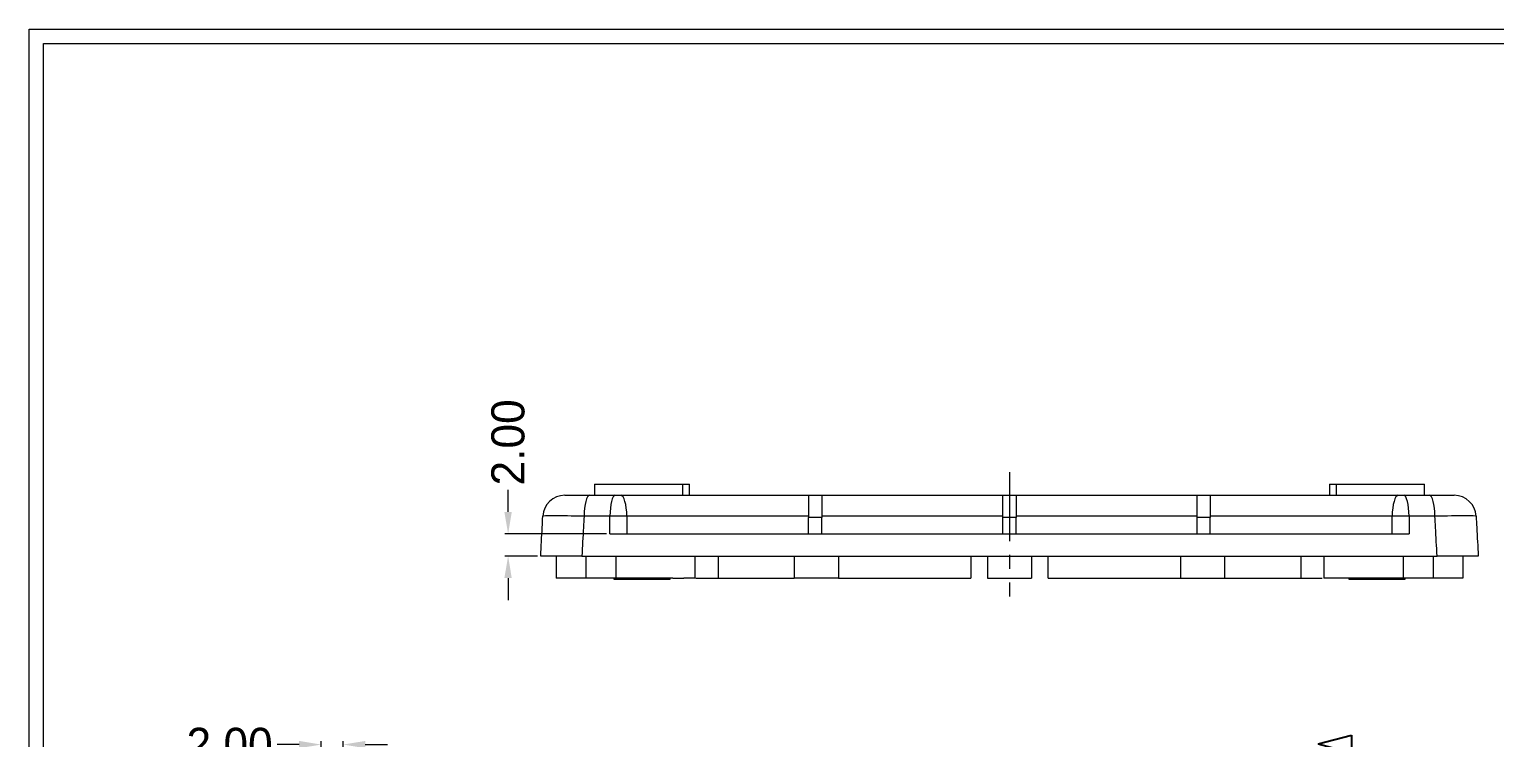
# Model space of a CAD drawing. Extents: x 178 to 733, y 496 to 689.
# Drawn here: x 460.5 to 593.3, y 624.4 to 688.6 of the extents above; entities that cross this region are included whole.
import ezdxf

# ---------------------------------------------------------------- set-up
doc = ezdxf.new("R2010")
doc.units = 0
doc.header["$MEASUREMENT"] = 0
doc.linetypes.add('PHANTOM', pattern=[2.5, 1.25, -0.25, 0.25, -0.25, 0.25, -0.25])
for name, color, linetype in [('3', 7, 'Continuous'), ('4', 7, 'Continuous'), ('TOP', 7, 'Continuous')]:
    doc.layers.add(name, color=color, linetype=linetype)
doc.dimstyles.get("Standard").update_dxf_attribs({"dimtxt": 0.18, "dimasz": 0.18, "dimexe": 0.18, "dimexo": 0.0625, "dimgap": 0.09, "dimtad": 0, "dimtih": 1, "dimtoh": 1, "dimdec": 4, "dimzin": 0, "dimdsep": 46, "dimtxsty": 'Standard', "dimcen": 0.09, "dimadec": 0, "dimazin": 0, "dimtfac": 1, "dimtdec": 4, "dimtofl": 0, "dimtmove": 0, "dimatfit": 3, "dimfxl": 0, "dimtolj": 1, "dimtzin": 0, "dimarcsym": 0})

# ---------------------------------------------------------------- blocks, each defined once
blk = doc.blocks.new('ASSORTED_DRAFT4')
at = {"color": 13}
for p, q in [((209.25, 394.75, 209.25), (212.25, 395.55)), ((209.25, 394.75, 209.25), (212.25, 393.94)), ((212.25, 395.55), (212.25, 393.94))]:
    blk.add_line(p, q, dxfattribs=at)
blk = doc.blocks.new('*D56')
at = {"color": 4, "linetype": 'Continuous', "lineweight": 9}
for p, q in [((485, 623.79), (483, 623.79)), ((487, 621.27), (487, 624.09)), ((489, 621.38), (489, 624.09)), ((491, 623.79), (493, 623.79))]:
    blk.add_line(p, q, dxfattribs=at)
for points in [[(485, 624.12), (485, 623.46), (487, 623.79)], [(491, 624.12), (491, 623.46), (489, 623.79)]]:
    blk.add_solid(points, dxfattribs=at)
at = {"layer": 'Defpoints', "color": 0, "linetype": 'Continuous', "lineweight": 9}
for p in [(487, 623.79), (487, 620.97), (489, 621.08)]:
    blk.add_point(p, dxfattribs=at)
at = {"color": 3, "linetype": 'Continuous', "lineweight": 9, "insert": (478.7, 623.79), "char_height": 3, "attachment_point": 5}
blk.add_mtext('\\A1;2.00', dxfattribs=at)
blk = doc.blocks.new('*D62')
at = {"color": 4, "linetype": 'Continuous', "lineweight": 9}
for p, q in [((503.94, 644.87), (503.94, 646.87)), ((512.87, 642.87), (503.64, 642.87)), ((506.59, 640.87), (503.64, 640.87)), ((503.94, 638.87), (503.94, 636.87))]:
    blk.add_line(p, q, dxfattribs=at)
for points in [[(503.6, 644.87), (504.27, 644.87), (503.94, 642.87)], [(503.6, 638.87), (504.27, 638.87), (503.94, 640.87)]]:
    blk.add_solid(points, dxfattribs=at)
at = {"layer": 'Defpoints', "color": 0, "linetype": 'Continuous', "lineweight": 9}
for p in [(503.94, 642.87), (513.17, 642.87), (506.89, 640.87)]:
    blk.add_point(p, dxfattribs=at)
at = {"color": 3, "linetype": 'Continuous', "lineweight": 9, "insert": (503.94, 651.17), "char_height": 3, "attachment_point": 5, "rotation": 90}
blk.add_mtext('\\A1;2.00', dxfattribs=at)

msp = doc.modelspace()

# ---------------------------------------------------------------- linework, layer by layer
at = {"color": 7, "linetype": 'Continuous', "lineweight": 9}
for p, q in [((460.548, 496.141), (460.548, 688.597)), ((460.548, 688.597), (732.708, 688.597)), ((461.844, 497.437), (461.844, 687.301)), ((461.844, 687.301), (731.412, 687.301))]:
    msp.add_line(p, q, dxfattribs=at)
at = {"layer": '3', "color": 1, "linetype": 'PHANTOM', "lineweight": 9, "ltscale": 5}
msp.add_line((549.376, 648.468), (549.376, 636.777), dxfattribs=at)
at = {"layer": '4', "color": 7, "linetype": 'Continuous', "lineweight": 9}
for p, q in [((511.776, 647.375), (519.776, 647.375)), ((511.776, 647.375), (511.776, 646.375)), ((519.776, 646.375), (519.776, 647.375)), ((519.776, 647.375), (520.376, 647.375)), ((520.376, 646.375), (520.376, 647.375)), ((578.376, 647.375), (578.976, 647.375)), ((578.376, 647.375), (578.376, 646.375)), ((578.976, 647.375), (578.976, 646.375)), ((578.976, 647.375), (586.976, 647.375)), ((586.976, 646.375), (586.976, 647.375)), ((511.323, 646.375), (513.639, 646.375)), ((514.15, 646.375), (531.176, 646.375)), ((531.176, 646.375), (532.376, 646.375)), ((531.176, 646.375), (531.176, 644.375)), ((532.376, 646.375), (532.376, 644.375)), ((532.376, 646.375), (548.776, 646.375)), ((548.776, 644.375), (548.776, 646.375)), ((548.776, 646.375), (549.976, 646.375)), ((549.976, 646.375), (549.976, 644.375)), ((549.976, 646.375), (566.376, 646.375)), ((566.376, 646.375), (567.576, 646.375)), ((566.376, 644.375), (566.376, 646.375)), ((567.576, 646.375), (567.576, 644.375)), ((567.576, 646.375), (584.602, 646.375)), ((585.113, 646.375), (587.429, 646.375)), ((513.167, 644.479), (510.82, 644.479)), ((531.176, 644.479), (514.701, 644.479)), ((532.376, 644.375), (531.176, 644.375)), ((531.176, 642.875), (531.176, 644.375)), ((548.776, 644.479), (532.376, 644.479)), ((532.376, 642.875), (532.376, 644.375)), ((548.776, 642.875), (548.776, 644.375)), ((549.976, 644.375), (548.776, 644.375)), ((566.376, 644.479), (549.976, 644.479)), ((549.976, 642.875), (549.976, 644.375)), ((567.576, 644.375), (566.376, 644.375)), ((566.376, 642.875), (566.376, 644.375)), ((584.051, 644.479), (567.576, 644.479)), ((567.576, 642.875), (567.576, 644.375)), ((587.931, 644.479), (585.585, 644.479)), ((513.169, 642.875), (585.582, 642.875)), ((508.293, 640.875), (508.293, 638.875)), ((510.625, 640.875), (588.126, 640.875)), ((510.979, 640.875), (510.979, 638.875)), ((513.71, 640.875), (513.71, 638.875)), ((520.876, 638.875), (520.876, 640.875)), ((522.976, 640.875), (522.976, 638.875)), ((529.876, 640.875), (529.876, 638.875)), ((533.876, 640.875), (533.876, 638.875)), ((545.876, 640.875), (545.876, 638.875)), ((547.376, 640.875), (547.376, 638.875)), ((551.376, 640.875), (551.376, 638.875)), ((552.876, 638.875), (552.876, 640.875)), ((564.876, 640.875), (564.876, 638.875)), ((568.876, 640.875), (568.876, 638.875)), ((575.775, 640.875), (575.775, 638.875)), ((577.876, 640.875), (577.876, 638.875)), ((585.041, 640.875), (585.041, 638.875)), ((587.773, 640.875), (587.773, 638.875)), ((590.459, 640.875), (590.459, 638.875)), ((513.71, 638.875), (510.979, 638.875)), ((513.526, 638.875), (513.526, 638.775)), ((513.526, 638.775), (518.026, 638.775)), ((518.876, 638.875), (513.71, 638.875)), ((518.026, 638.775), (518.026, 638.875)), ((518.026, 638.775), (518.626, 638.775)), ((518.626, 638.775), (518.626, 638.875)), ((520.876, 638.875), (519.876, 638.875)), ((522.976, 638.875), (529.876, 638.875)), ((533.876, 638.875), (529.876, 638.875)), ((533.876, 638.875), (545.876, 638.875)), ((547.376, 638.875), (551.376, 638.875)), ((552.876, 638.875), (564.876, 638.875)), ((564.876, 638.875), (568.876, 638.875)), ((568.876, 638.875), (575.775, 638.875)), ((585.041, 638.875), (577.876, 638.875)), ((580.126, 638.875), (580.126, 638.775)), ((580.126, 638.775), (580.726, 638.775)), ((580.726, 638.875), (580.726, 638.775)), ((580.726, 638.775), (585.226, 638.775)), ((587.773, 638.875), (585.041, 638.875)), ((585.226, 638.775), (585.226, 638.875))]:
    msp.add_line(p, q, dxfattribs=at)
for centre, major_axis, ratio, start_param, end_param in [((509.08, 644.375), (0, -2), 0.9999578, 3.1415927, 4.6600291), ((511.323, 644.375), (0, 2), 0.2514501, 0, 1.5184364), ((513.639, 644.375), (0, 2), 0.2361459, 0, 1.5184364), ((514.15, 644.375), (0, 2), 0.275847, 4.7647489, 6.2831853), ((584.602, 644.375), (0, 2), 0.275847, 0, 1.5184364), ((585.113, 644.375), (0, -2), 0.2361459, 1.6231562, 3.1415927), ((587.429, 644.375), (0, -2), 0.2514501, 1.6231562, 3.1415927), ((589.671, 644.375), (0, 2), 0.9999578, 4.7647489, 6.2831853)]:
    msp.add_ellipse(centre, major_axis=major_axis, ratio=ratio, start_param=start_param, end_param=end_param, dxfattribs=at)
for points, knots in [([(509.08, 646.375), (509.074, 646.375), (509.292, 646.375), (510.102, 646.375), (510.676, 646.375), (511.323, 646.375)], [0, 0, 0, 0, 0.5, 0.5, 1, 1, 1, 1]), ([(513.639, 646.375), (513.747, 646.375), (513.862, 646.375), (513.973, 646.375), (514.033, 646.375), (514.092, 646.375), (514.15, 646.375)], [0, 0, 0, 0, 0.6530064, 0.6530064, 0.6530064, 1, 1, 1, 1]), ([(584.602, 646.375), (584.709, 646.375), (584.823, 646.375), (584.935, 646.375), (584.995, 646.375), (585.055, 646.375), (585.113, 646.375)], [0, 0, 0, 0, 0.6530064, 0.6530064, 0.6530064, 1, 1, 1, 1]), ([(587.429, 646.375), (588.076, 646.375), (588.648, 646.375), (589.459, 646.375), (589.678, 646.375), (589.671, 646.375)], [0, 0, 0, 0, 0.5, 0.5, 1, 1, 1, 1]), ([(506.893, 640.875), (506.939, 641.741), (506.984, 642.607), (507.03, 643.473), (507.048, 643.809), (507.065, 644.144), (507.083, 644.479)], [0, 0, 0, 0, 0.7209323, 0.7209323, 0.7209323, 1, 1, 1, 1]), ([(510.82, 644.479), (509.743, 644.498), (508.788, 644.507), (507.437, 644.507), (507.074, 644.498), (507.083, 644.479)], [0, 0, 0, 0, 0.5, 0.5, 1, 1, 1, 1]), ([(510.82, 644.479), (510.802, 644.144), (510.784, 643.809), (510.766, 643.473), (510.719, 642.607), (510.672, 641.741), (510.625, 640.875)], [0, 0, 0, 0, 0.2790678, 0.2790678, 0.2790678, 1, 1, 1, 1]), ([(514.701, 644.479), (514.576, 644.481), (514.449, 644.482), (514.192, 644.483), (514.062, 644.483), (513.676, 644.483), (513.42, 644.482), (513.167, 644.479)], [0, 0, 0, 0, 0.25, 0.25, 0.5, 0.5, 1, 1, 1, 1]), ([(585.585, 644.479), (585.458, 644.481), (585.33, 644.482), (585.072, 644.483), (584.942, 644.483), (584.555, 644.483), (584.301, 644.482), (584.051, 644.479)], [0, 0, 0, 0, 0.25, 0.25, 0.5, 0.5, 1, 1, 1, 1]), ([(591.669, 644.479), (591.678, 644.498), (591.313, 644.507), (589.961, 644.507), (589.008, 644.498), (587.931, 644.479)], [0, 0, 0, 0, 0.5, 0.5, 1, 1, 1, 1]), ([(588.126, 640.875), (588.079, 641.741), (588.032, 642.607), (587.986, 643.473), (587.967, 643.809), (587.949, 644.144), (587.931, 644.479)], [0, 0, 0, 0, 0.7209322, 0.7209322, 0.7209322, 1, 1, 1, 1]), ([(591.669, 644.479), (591.686, 644.144), (591.704, 643.809), (591.722, 643.473), (591.767, 642.607), (591.813, 641.741), (591.859, 640.875)], [0, 0, 0, 0, 0.2790677, 0.2790677, 0.2790677, 1, 1, 1, 1]), ([(510.625, 640.875), (509.549, 640.875), (508.597, 640.875), (507.247, 640.875), (506.883, 640.875), (506.893, 640.875)], [0, 0, 0, 0, 0.5, 0.5, 1, 1, 1, 1]), ([(591.859, 640.875), (591.869, 640.875), (591.506, 640.875), (590.157, 640.875), (589.203, 640.875), (588.126, 640.875)], [0, 0, 0, 0, 0.5, 0.5, 1, 1, 1, 1]), ([(510.979, 638.875), (510.204, 638.875), (509.511, 638.875), (508.553, 638.875), (508.286, 638.875), (508.293, 638.875)], [0, 0, 0, 0, 0.5, 0.5, 1, 1, 1, 1]), ([(590.459, 638.875), (590.466, 638.875), (590.198, 638.875), (589.24, 638.875), (588.548, 638.875), (587.773, 638.875)], [0, 0, 0, 0, 0.5, 0.5, 1, 1, 1, 1])]:
    msp.add_open_spline(points, degree=3, knots=knots, dxfattribs=at)
for points in [[(513.169, 642.875), (513.169, 643.41), (513.168, 643.945), (513.167, 644.479)], [(514.701, 644.479), (514.702, 643.945), (514.702, 643.41), (514.703, 642.875)], [(584.048, 642.875), (584.049, 643.41), (584.05, 643.945), (584.051, 644.479)], [(585.585, 644.479), (585.584, 643.945), (585.583, 643.41), (585.582, 642.875)], [(518.876, 638.875), (519.284, 638.875), (519.546, 638.875), (519.876, 638.875)], [(520.955, 638.875), (521.633, 638.875), (522.307, 638.875), (522.976, 638.875)], [(575.775, 638.875), (576.422, 638.875), (577.072, 638.875), (577.726, 638.875)]]:
    msp.add_open_spline(points, degree=3, dxfattribs=at)

# ---------------------------------------------------------------- block references
at = {"layer": 'TOP', "color": 1, "linetype": 'Continuous', "lineweight": 9}
msp.add_blockref('ASSORTED_DRAFT4', (368.111, 229.105), dxfattribs=at)

# ---------------------------------------------------------------- dimensions: what is measured, and where the dimension line sits
at = {"linetype": 'Continuous', "lineweight": 9}
dim = msp.add_linear_dim(base=(503.938, 642.875), p1=(506.893, 640.875), p2=(513.169, 642.875), angle=90, dimstyle='Standard', override={"dimtxt": 3, "dimasz": 2, "dimexe": 0.3, "dimexo": 0.3, "dimgap": 0.3, "dimtih": 0, "dimtoh": 0, "dimdec": 2, "dimdsep": 0, "dimcen": 0, "dimclrd": 4, "dimclre": 4, "dimclrt": 3, "dimadec": 1, "dimtdec": 2, "dimlwd": 9, "dimlwe": 9}, dxfattribs=at)
dim.commit()
dim.dimension.update_dxf_attribs({"geometry": '*D62', "text_midpoint": (503.938, 651.175)})
dim = msp.add_linear_dim(base=(487.004, 623.791), p1=(489.004, 621.076), p2=(487.004, 620.971), dimstyle='Standard', override={"dimtxt": 3, "dimasz": 2, "dimexe": 0.3, "dimexo": 0.3, "dimgap": 0.3, "dimtih": 0, "dimtoh": 0, "dimdec": 2, "dimdsep": 0, "dimcen": 0, "dimclrd": 4, "dimclre": 4, "dimclrt": 3, "dimadec": 1, "dimtdec": 2, "dimlwd": 9, "dimlwe": 9}, dxfattribs=at)
dim.commit()
dim.dimension.update_dxf_attribs({"geometry": '*D56', "text_midpoint": (478.704, 623.791)})

doc.saveas('drawing.dxf')
